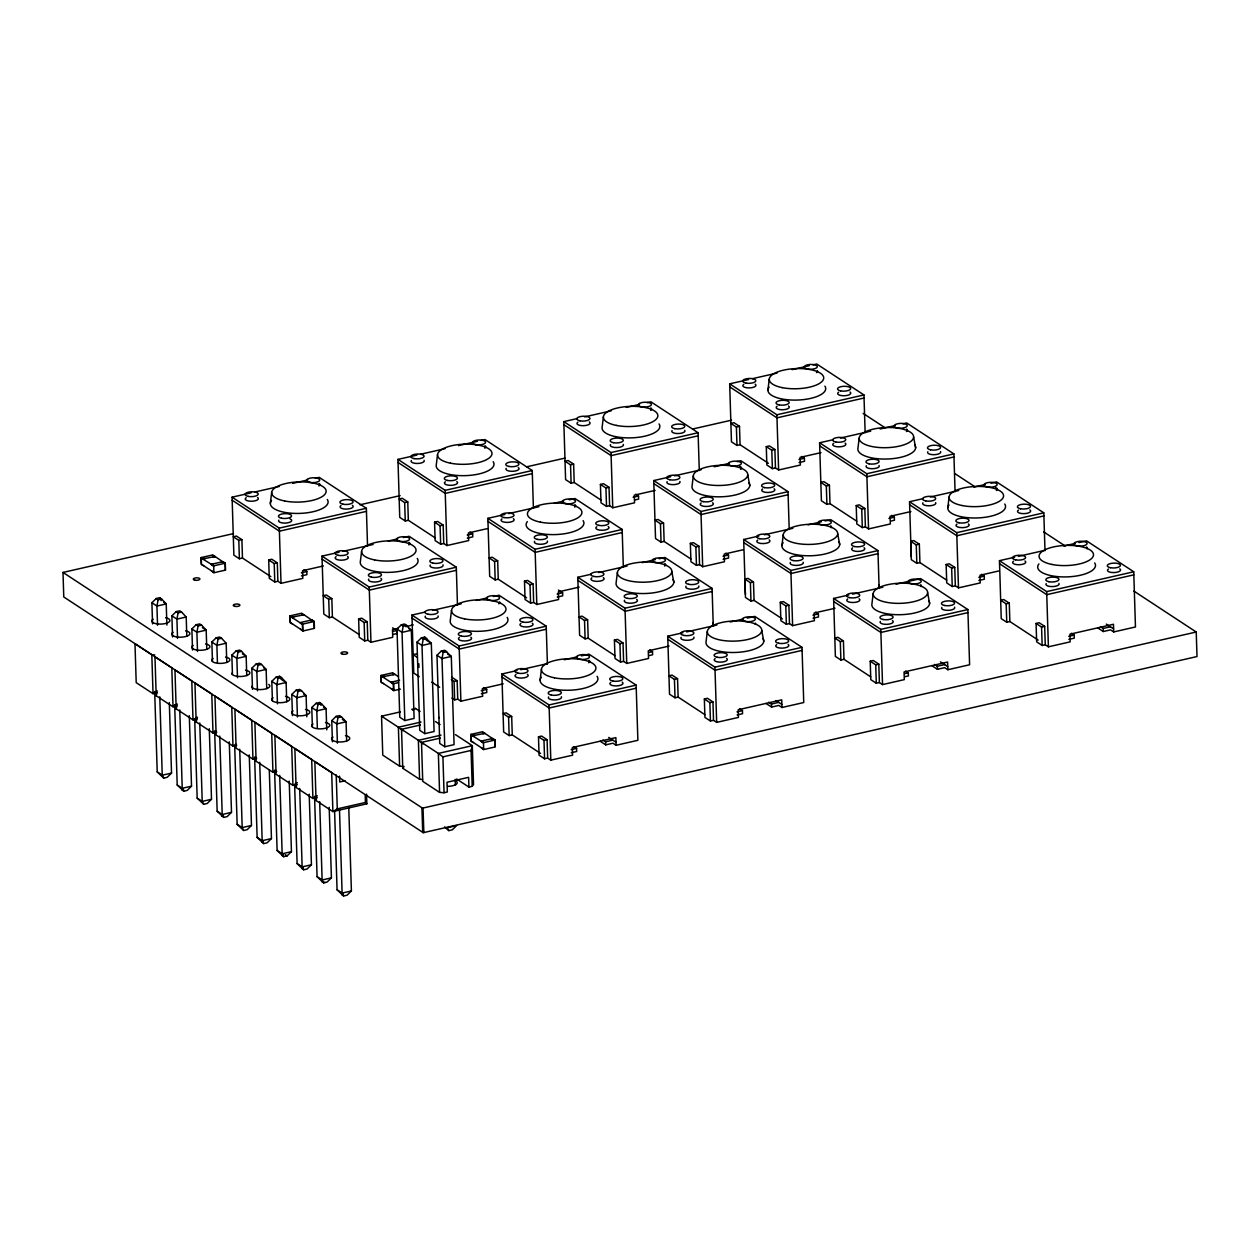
<?xml version="1.0" encoding="UTF-8"?>
<svg xmlns="http://www.w3.org/2000/svg" width="1260" height="1260" viewBox="0 0 1260 1260"><rect width="100%" height="100%" fill="white"/><g stroke="black" fill="none" stroke-linecap="round" stroke-linejoin="round"><path stroke-width="1.5" d="M270.349 503.228L271.656 492.471M361.589 551.408L360.281 562.165A28.901 10.678 -1.8 0 0 392.159 572.229A28.901 10.678 -1.8 0 0 417.249 558.416M437.519 454.687L436.212 465.444A28.901 10.678 -1.8 0 0 468.09 475.508A28.901 10.678 -1.8 0 0 493.18 461.695M451.521 610.344L450.198 621.117A28.901 10.678 -1.8 0 0 482.076 631.165A28.901 10.678 -1.8 0 0 507.166 617.369M540.13 680.053L541.438 669.28M603.383 416.902L602.075 427.675A28.901 10.678 -1.8 0 0 633.953 437.724A28.901 10.678 -1.8 0 0 659.043 423.927M617.384 572.576L616.061 583.333A28.901 10.678 -1.8 0 0 647.939 593.381A28.901 10.678 -1.8 0 0 673.029 579.584M693.315 475.855L692.008 486.612A28.901 10.678 -1.8 0 0 723.886 496.66A28.901 10.678 -1.8 0 0 748.976 482.863M707.301 631.512L705.994 642.269A28.901 10.678 -1.8 0 0 737.872 652.333A28.901 10.678 -1.8 0 0 762.962 638.521M767.938 389.891L769.246 379.134M781.924 545.548L783.247 534.791M859.178 438.07L857.871 448.828A28.901 10.678 -1.8 0 0 889.749 458.892A28.901 10.678 -1.8 0 0 914.839 445.079M873.164 593.728L871.857 604.501A28.901 10.678 -1.8 0 0 903.735 614.549A28.901 10.678 -1.8 0 0 928.825 600.752M947.788 507.78L949.111 497.007M166.887 625.086L166.226 603.934L161.595 598.957L158.114 599.744L156.933 606.044L157.531 625.275M186.811 636.269L186.196 617.022L181.582 612.061L178.101 612.848L176.92 619.133L177.518 638.379M206.798 649.357L206.183 630.126L201.569 625.149L198.088 625.952L196.906 632.236L197.505 651.483M226.768 662.461L226.17 643.214L221.555 638.253L218.075 639.04L216.877 645.341L217.429 662.65M246.755 675.549L246.157 656.318L241.542 651.341L238.045 652.144L236.864 658.429L237.478 677.675M266.742 688.653L266.143 669.422L261.513 664.445L258.032 665.233L256.851 671.533L257.45 690.763M286.729 701.757L286.13 682.51L281.5 677.549L278.019 678.337L276.838 684.637L277.436 703.867M306.779 716.767L306.101 695.615L301.486 690.637L298.006 691.441L296.825 697.725L297.423 716.971M326.75 729.871L326.088 708.703L321.473 703.741L317.993 704.529L316.811 710.829L317.347 728.138M346.673 741.053L346.075 721.807L341.46 716.83L337.979 717.633L336.782 723.917L337.397 743.164M406.712 625.275L403.231 626.062L402.05 632.362L404.822 720.547L414.099 718.436L411.327 630.252L404.822 624.047L401.341 624.834L397.01 629.055L399.782 717.239L404.822 720.547M426.699 638.379L423.218 639.166L422.021 645.466L424.793 733.635L434.086 731.524L431.314 643.34L424.809 637.135L421.328 637.922L416.997 642.159L419.769 730.343L424.793 733.635M446.686 651.467L443.189 652.27L442.008 658.555L444.78 746.739L454.072 744.628L451.3 656.444L444.796 650.239L441.315 651.026L436.984 655.263L439.756 743.447L444.78 746.739M176.794 705.931L173.029 706.797L156.193 695.756L157.012 692.591M196.78 719.035L193.016 719.885L176.179 708.86L176.998 705.679M216.767 732.123L213.003 732.989L196.166 721.948L197.395 717.192L193.016 719.885L191.788 680.935L174.951 669.895L176.179 708.86M316.685 797.611L312.921 798.478L296.084 787.437L296.903 784.271M366.55 794.099L366.849 803.833L332.892 811.582L316.055 800.541L316.89 797.359M456.64 779.011L468.94 787.075L472.201 786.334L471.067 750.44L472.311 745.684L455.474 734.643M422.572 779.515L419.596 779.278L402.759 768.238L404.082 766.553L399.609 766.174L382.772 755.134L381.544 716.184L400.412 711.884M472.201 786.334L473.524 784.634L472.311 745.684L438.354 753.417L421.517 742.376L422.73 781.342L439.567 792.367L444.055 792.745L447.316 792.005L447.016 782.255L468.626 777.341L468.94 787.075M152.554 623.905L151.893 602.737L156.224 598.516L159.705 597.712L161.595 598.957M172.541 637.009L171.88 615.841L176.211 611.604L179.692 610.817L181.582 612.061M192.528 650.097L191.866 628.945L196.198 624.708L199.678 623.92L201.569 625.149M212.452 661.279L211.853 642.033L216.184 637.812L219.665 637.009L221.555 638.253M232.439 674.368L231.84 655.137L236.171 650.9L239.652 650.113L241.542 651.341M252.488 689.393L251.811 668.225L256.142 664.004L259.639 663.201L261.513 664.445M169.312 702.544L171.533 773.089L167.202 777.31L163.721 778.113L157.216 771.892L154.681 691.551M272.412 700.56L271.798 681.329L276.129 677.092L279.61 676.305L281.5 677.549M189.299 715.633L191.52 786.177L187.189 790.414L183.708 791.201L177.203 784.996L174.668 704.655M292.446 715.585L291.784 694.433L296.116 690.197L299.596 689.409L301.486 690.637M209.286 728.737L211.507 799.281L207.175 803.502L203.695 804.305L197.174 798.1L194.717 719.712M312.37 726.768L311.771 707.522L316.102 703.301L319.583 702.497L321.473 703.741M229.273 741.825L231.493 812.369L227.162 816.606L223.681 817.394L217.161 811.188L214.641 730.847M332.419 741.778L331.758 720.625L336.089 716.389L339.57 715.601L341.46 716.83M249.259 754.929L251.464 825.473L247.133 829.71L243.652 830.497L237.148 824.292L234.691 745.904M269.293 769.986L271.451 838.577L267.12 842.798L263.639 843.601L257.135 837.38L254.614 757.039M274.586 770.144L277.121 850.484L283.626 856.69L287.107 855.902L291.438 851.665L289.217 781.121M309.204 794.225L311.425 864.769L307.093 869.006L303.613 869.794L297.108 863.588L294.635 785.201M329.191 807.314L331.411 877.873L327.08 882.094L323.599 882.882L317.079 876.677L314.559 796.336M348.736 806.699L351.398 890.962L347.067 895.198L343.57 895.986L337.066 889.781L334.609 811.393M157.421 691L153.043 693.693L136.206 682.652L134.977 643.702L151.814 654.743L154.807 654.98M177.408 704.088L173.029 706.797L171.801 667.832L154.964 656.806L156.193 695.756M215.917 731.194L213.003 732.989L211.775 694.039L194.938 682.999L196.166 721.948M235.904 744.282L232.974 746.077L216.137 735.053L214.924 696.103L231.761 707.128L232.974 746.077L236.754 745.227M255.89 757.386L252.961 759.181L236.124 748.141L234.895 709.191L251.732 720.232L252.961 759.181L256.741 758.331M275.861 770.49L272.947 772.285L256.111 761.245L254.882 722.295L271.719 733.32L272.947 772.285L276.727 771.419M412.587 710.246L415.501 708.451L420.1 711.459M297.313 782.68L292.934 785.374L276.098 774.349L274.869 735.383L291.706 746.424L292.934 785.374L296.698 784.523M317.3 795.784L312.921 798.478L311.692 759.528L294.856 748.487L296.084 787.437M366.849 803.833L365.432 802.462L337.286 808.873L332.892 811.582L331.679 772.616L314.842 761.591L316.055 800.541M270.805 576.623L242.471 558.054L239.384 558.763L233.872 555.156L232.092 497.18L251.008 492.865M254.803 491.998L279.405 486.407M292.651 483.383L307.802 479.934M315.362 478.202L319.158 477.351L366.361 508.284L367.542 546.115M435.094 537.815L408.334 520.285L405.248 520.994L399.735 517.372L397.955 459.396L416.871 455.096M420.667 454.23L445.268 448.623M458.514 445.599L477.445 441.299M481.226 440.433L485.021 439.567L532.224 470.515L533.405 508.331M600.957 500.031L574.198 482.501L571.111 483.21L565.598 479.603L563.818 421.627L577.064 418.603M584.64 416.887L611.131 410.839M626.283 407.39L639.529 404.381M647.089 402.649L650.885 401.798L698.087 432.731L699.284 470.563M768.395 463.286L740.061 444.733L736.974 445.426L731.462 441.819L729.682 383.843L748.597 379.528M752.393 378.677L776.995 373.07M792.146 369.621L809.172 365.731M812.952 364.88L816.748 364.014L863.95 394.947L865.147 432.778M1133.874 591.082L1196.228 632.016L1197 656.554L423.265 832.687L63.772 596.972L63 572.434L233.478 533.594M359.903 504.803L400.144 495.637M526.57 466.846L564.874 458.12M693.221 428.888L731.524 420.163M232.092 497.18L279.295 528.113L366.361 508.284M397.955 459.396L445.158 490.345L532.224 470.515M563.818 421.627L611.021 452.56L698.087 432.731M729.682 383.843L776.885 414.776L863.95 394.947M241.904 539.658L236.392 536.051L233.289 536.744L238.802 540.367L241.904 539.658L242.471 558.054M366.455 511.355L279.389 531.184L232.186 500.252M407.767 501.874L402.255 498.267L399.152 498.976L404.665 502.583L407.767 501.874L408.334 520.285M532.318 473.571L445.252 493.4L398.05 462.467M573.631 464.105L568.118 460.498L565.015 461.191L570.528 464.798L573.631 464.105L574.198 482.501M698.182 435.802L611.116 455.632L563.913 424.683M739.494 426.321L733.981 422.714L730.894 423.423L736.391 427.03L739.494 426.321L740.061 444.733M864.045 398.018L776.979 417.848L729.776 386.914M203.663 565.724L201.316 564.496L201.096 557.582L212.704 554.951L214.673 556.542M201.096 557.582L204.907 558.81L203.459 559.44L201.254 557.991L201.458 564.291L213.727 572.323M213.223 556.873L214.673 556.227M225.335 569.693L225.146 563.393L215.066 556.495L203.065 558.873M215.066 556.495L213.223 556.558M203.459 559.44L211.318 564.291L222.925 561.645M211.318 564.291C215.696 564.527 209.018 564.26 213.68 565.834L225.288 563.188L225.508 570.103L213.901 572.733L211.523 570.89M221.492 562.291L223.319 561.913L225.288 563.188M277.877 581.269L274.79 581.962L269.278 578.356L268.695 559.96L271.798 559.251L277.31 562.858L277.877 581.269L281.027 583.333L302.794 578.372L302.558 570.701L323.379 565.96M443.74 543.485L440.653 544.194L435.141 540.587L434.558 522.176L437.661 521.467L443.173 525.089L443.74 543.485L446.89 545.548L468.657 540.587L468.421 532.917L487.352 528.617M609.604 505.701L606.517 506.41L601.004 502.803L600.422 484.407L603.524 483.698L609.037 487.305L609.604 505.701L612.754 507.764L634.52 502.819L634.284 495.148L655.106 490.408M775.467 467.933L772.38 468.641L766.867 465.019L766.285 446.623L769.387 445.914L774.9 449.521L775.467 467.933L778.617 469.996L800.384 465.034L800.147 457.364L820.969 452.623M268.695 559.96L274.207 563.567L277.31 562.858M434.558 522.176L440.071 525.782L443.173 525.089M600.422 484.407L605.934 488.014L609.037 487.305M766.285 446.623L771.797 450.23L774.9 449.521M359.147 634.536L332.404 617.006L329.317 617.699L323.804 614.092L322.009 556.117L339.05 552.242M342.83 551.376L373.118 544.477M388.269 541.028L397.719 538.87M403.405 537.579L409.091 536.288L456.293 567.221L457.474 605.052M526.585 597.791L498.267 579.222L495.18 579.931L489.667 576.324L487.872 518.332L504.913 514.458M508.694 513.592L538.981 506.693M554.132 503.244L563.582 501.102M569.268 499.795L574.954 498.503L622.156 529.452L623.338 567.284M690.889 558.983L664.13 541.438L661.043 542.147L655.531 538.54L653.735 480.564L670.777 476.69M674.557 475.823L701.064 469.791M714.31 466.767L729.445 463.318M737.021 461.585L740.817 460.735L788.02 491.668L789.201 529.499M856.753 521.199L829.994 503.669L826.906 504.378L821.394 500.755L819.598 442.78L832.86 439.772M840.42 438.039L870.707 431.14M880.173 428.983L895.309 425.534M902.885 423.817L906.68 422.951L953.883 453.899L955.064 491.715M301.361 572.827L306.81 571.583L306.904 574.654L301.455 575.899M467.224 535.043L472.673 533.815L472.768 536.87L467.318 538.115M633.087 497.275L638.537 496.03L638.631 499.102L635.009 499.921M798.95 459.49L804.4 458.246L804.494 461.317L799.045 462.562M186.196 617.022L176.92 619.133L171.88 615.841M322.009 556.117L369.227 587.066L456.293 567.221M487.872 518.332L535.091 549.281L622.156 529.452M653.735 480.564L700.954 511.497L788.02 491.668M819.598 442.78L866.817 473.728L953.883 453.899M331.821 598.595L326.324 594.988L323.221 595.697L328.734 599.303L331.821 598.595L332.404 617.006M456.388 570.292L369.322 590.121L322.119 559.188M497.684 560.826L492.188 557.203L489.085 557.912L494.597 561.519L497.684 560.826L498.267 579.222M622.251 532.523L535.185 552.352L487.982 521.404M663.548 523.042L658.051 519.435L654.948 520.128L660.46 523.75L663.548 523.042L664.13 541.438M788.114 494.739L701.048 514.568L653.846 483.635M829.411 485.258L823.914 481.651L820.811 482.359L826.324 485.966L829.411 485.258L829.994 503.669M953.978 456.955L866.911 476.784L819.709 445.851M292.588 624.015L290.241 622.771L290.02 615.872L301.628 613.226L303.613 614.833M290.02 615.872L293.832 617.085L292.399 617.731L290.194 616.282L290.383 622.566L302.668 630.614L302.463 624.33L292.399 617.731M302.164 615.163L303.597 614.518M314.275 627.968L314.071 621.684L303.991 614.77L291.989 617.164M303.991 614.77L302.148 614.848M300.242 622.582L311.866 619.936M300.258 622.881C304.889 622.377 297.612 622.881 302.605 624.125L314.212 621.479L314.433 628.378L302.825 631.024L300.463 629.165M314.212 621.479L312.26 620.188L310.81 620.833M226.17 643.214L216.877 645.341L211.853 642.033M367.81 640.206L364.723 640.915L359.21 637.308L358.627 618.896L361.73 618.188L367.227 621.794L367.81 640.206L370.96 642.269L392.726 637.308L392.49 629.638L398.16 628.346M533.673 602.422L530.586 603.13L525.073 599.524L524.491 581.112L527.594 580.419L533.09 584.026L533.673 602.422L536.823 604.485L558.59 599.539L558.353 591.869L579.159 587.128M699.536 564.653L696.449 565.346L690.937 561.74L690.354 543.344L693.457 542.635L698.953 546.241L699.536 564.653L702.686 566.716L724.453 561.755L724.216 554.085L743.132 549.769M865.399 526.869L862.312 527.578L856.8 523.971L856.217 505.559L859.32 504.851L864.817 508.473L865.399 526.869L868.55 528.932L890.316 523.971L890.08 516.301L910.885 511.56M358.627 618.896L364.14 622.503L367.227 621.794M524.491 581.112L530.003 584.735L533.09 584.026M690.354 543.344L695.866 546.95L698.953 546.241M856.217 505.559L861.73 509.166L864.817 508.473M419.233 676.651L413.737 673.029L411.941 615.053L425.187 612.045M432.763 610.312L461.16 603.855M476.296 600.406L487.651 597.807M493.337 596.515L499.007 595.224L546.21 626.173L547.407 663.988M614.943 655.688L588.199 638.159L585.097 638.867L579.6 635.26L577.804 577.285L591.05 574.261M598.626 572.544L627.023 566.071M642.159 562.622L655.405 559.597M659.201 558.747L664.87 557.456L712.073 588.388L713.27 626.22M745.4 594.405L743.668 539.5L758.819 536.051M764.489 534.76L792.886 528.287M808.022 524.837L821.268 521.829M825.064 520.963L830.734 519.671L877.936 550.604L879.133 588.436M911.264 556.621L909.531 501.716L922.777 498.708M930.353 496.976L958.75 490.518M973.885 487.069L985.241 484.486M990.927 483.178L996.597 481.887L1043.8 512.836L1044.997 550.667M405.736 626.63L413.296 624.897M393.104 631.355L396.743 630.52L396.837 633.591L393.199 634.426M557.156 593.995L562.606 592.751L562.7 595.822L557.251 597.051M723.019 556.211L728.469 554.967L728.563 558.038L723.114 559.283M888.883 518.427L894.332 517.198L894.427 520.254L890.788 521.089M156.823 692.827L153.043 693.693L151.814 654.743M416.241 653.924L413.154 654.633L417.28 657.342M754.063 600.39L750.96 601.083L745.463 597.476L744.88 579.08L747.967 578.372L753.48 581.978L754.063 600.39L782.381 618.943M919.926 562.606L916.823 563.315L911.327 559.708L910.744 541.296L913.831 540.587L919.343 544.21L919.926 562.606L946.669 580.135M411.941 615.053L459.144 646.002L546.21 626.173M577.804 577.285L625.007 608.218L712.073 588.388M743.668 539.5L790.87 570.449L877.936 550.604M909.531 501.716L956.734 532.665L1043.8 512.836M546.32 629.228L459.238 649.073L412.036 618.124M587.617 619.762L582.104 616.156L579.017 616.849L584.53 620.471L587.617 619.762L588.199 638.159M712.183 591.46L625.102 611.289L577.899 580.34M744.88 579.08L750.393 582.687L753.48 581.978M878.047 553.676L790.965 573.505L743.762 542.572M910.744 541.296L916.256 544.903L919.343 544.21M1043.91 515.907L956.828 535.736L909.625 504.787M383.512 683.613L381.166 682.369L380.945 675.47L392.553 672.824L394.537 674.415M380.945 675.47L384.757 676.683L383.323 677.329L381.118 675.88L381.308 682.164L393.592 690.212L393.388 683.928L383.323 677.329M393.089 674.746L394.522 674.116M398.065 676.431L394.916 674.368L382.914 676.762M391.183 682.18L399.593 680.258M391.183 682.479C395.813 681.959 388.537 682.479 393.545 683.723L398.507 682.589M623.606 661.374L620.503 662.067L615.006 658.46L614.423 640.064L617.51 639.356L623.023 642.962L623.606 661.374L626.755 663.437L648.522 658.476L648.27 650.806L669.091 646.065M789.469 623.59L786.366 624.298L780.869 620.692L780.287 602.28L783.373 601.571L788.886 605.178L789.469 623.59L792.619 625.653L814.385 620.692L814.133 613.022L834.955 608.281M955.332 585.805L952.229 586.514L946.732 582.908L946.15 564.496L949.237 563.803L954.749 567.409L955.332 585.805L958.482 587.869L980.248 582.923L979.996 575.253L998.928 570.938M391.387 688.763L393.75 690.622L400.381 689.11M451.316 679.644L454.072 681.44L457.159 680.746L457.742 699.142L460.892 701.206L482.659 696.245L482.407 688.59L503.228 683.833M614.423 640.064L619.936 643.671L623.023 642.962M780.287 602.28L785.799 605.887L788.886 605.178M946.15 564.496L951.662 568.118L954.749 567.409M540.587 753.448L512.253 734.879L509.166 735.588L503.653 731.981L501.874 674.005L517.01 670.556M520.805 669.69L547.297 663.658M564.338 659.767L577.584 656.759M581.364 655.893L588.94 654.16L636.142 685.109L637.875 740.313L616.109 745.274L612.958 743.211L605.713 744.865L600.201 741.258M704.875 714.64L678.132 697.095L675.029 697.804L669.517 694.197L667.737 636.221L682.873 632.772M686.668 631.906L716.94 625.007M730.202 621.999L743.447 618.975M747.227 618.109L754.803 616.392L802.006 647.325L803.738 702.544L781.972 707.49L778.822 705.427L771.577 707.081L766.064 703.474M870.739 676.856L843.995 659.327L840.892 660.035L835.38 656.413L833.6 598.437L848.736 594.988M852.532 594.137L882.803 587.239M896.065 584.215L920.666 578.608L967.869 609.556L969.601 664.76L947.835 669.721L944.685 667.658L937.44 669.312L931.928 665.705M1038.177 640.111L1009.858 621.542L1006.756 622.251L1001.243 618.644L999.464 560.668L1014.599 557.219M1018.395 556.353L1044.886 550.321M1063.818 546.005L1075.174 543.422M1078.954 542.556L1086.53 540.839L1133.732 571.772L1135.465 626.976L1113.698 631.937L1110.548 629.874L1103.303 631.528L1097.791 627.921M481.226 690.701L486.659 689.472L486.754 692.527L481.32 693.772M648.9 652.523L652.523 651.688L652.617 654.759L648.995 655.578M812.952 615.148L818.386 613.919L818.48 616.975L813.047 618.219M978.815 577.379L984.249 576.135L984.343 579.206L978.91 580.435M411.721 709.317L415.501 708.451M451.883 698.04L454.639 699.851L457.742 699.142M171.533 773.089L162.241 775.199L157.216 771.892M421.013 722.059L398.38 727.225L381.544 716.184M402.759 768.238L401.53 729.288L420.399 724.988M191.52 786.177L182.227 788.303L177.203 784.996M501.874 674.005L549.077 704.938L636.142 685.109M667.737 636.221L714.94 667.154L802.006 647.325M833.6 598.437L880.803 629.386L967.869 609.556M999.464 560.668L1046.666 591.601L1133.732 571.772M181.818 789.973L183.566 789.563M511.686 716.483L506.173 712.861L503.087 713.569L508.583 717.176L511.686 716.483L512.253 734.879M677.549 678.699L672.037 675.092L668.95 675.801L674.447 679.408L677.549 678.699L678.132 697.095M843.413 640.915L837.9 637.308L834.813 638.017L840.31 641.623L843.413 640.915L843.995 659.327M1009.276 603.146L1003.763 599.539L1000.676 600.233L1006.173 603.855L1009.276 603.146L1009.858 621.542M636.237 688.18L549.171 708.01L501.968 677.061M802.1 650.396L715.034 670.226L667.832 639.292M967.964 612.612L880.897 632.457L833.695 601.508M1133.827 574.844L1046.761 594.673L999.558 563.724M441 735.163L418.367 740.313L401.53 729.288M440.37 738.092L421.517 742.376L422.935 743.762L418.367 740.313L419.596 779.278M473.445 742.549L471.098 741.305L470.878 734.407L482.485 731.761L484.47 733.367M470.878 734.407L474.689 735.62L473.24 736.265L471.051 734.816L471.24 741.101L483.509 749.149M483.005 733.698L484.454 733.052M495.117 746.503L494.928 740.219L484.848 733.32L472.847 735.698M484.848 733.32L483.005 733.383M211.507 799.281L202.214 801.391L197.174 798.1M473.24 736.265L481.099 741.116L492.707 738.47M481.099 741.116L482.942 741.038M481.32 747.716L483.683 749.558L495.29 746.912L495.07 740.014L493.101 738.722L491.668 739.368M481.509 741.683L483.462 742.66L495.07 740.014M439.567 792.367L438.354 753.417L442.922 756.851L471.067 750.44M345.13 780.759L339.727 781.987L339.538 776.144M547.659 758.079L544.572 758.788L539.059 755.181L538.492 736.785L541.58 736.076L547.092 739.683L547.659 758.079L550.809 760.142L572.576 755.197L572.339 747.526L615.872 737.604L616.109 745.274M713.522 720.31L710.435 721.019L704.923 717.397L704.356 699.001L707.443 698.292L712.955 701.899L713.522 720.31L716.672 722.374L738.439 717.413L738.202 709.742L781.735 699.835L781.972 707.49M879.385 682.526L876.298 683.235L870.786 679.628L870.219 661.216L873.306 660.524L878.818 664.13L879.385 682.526L882.536 684.59L904.302 679.628L904.066 671.974L947.599 662.051L947.835 669.721M1045.249 644.758L1042.162 645.451L1036.649 641.844L1036.082 623.448L1039.169 622.739L1044.682 626.346L1045.249 644.758L1048.399 646.821L1070.165 641.86L1069.929 634.19L1113.462 624.267L1113.698 631.937M538.492 736.785L543.989 740.392L547.092 739.683M704.356 699.001L709.852 702.608L712.955 701.899M870.219 661.216L875.716 664.823L878.818 664.13M1036.082 623.448L1041.579 627.055L1044.682 626.346M231.493 812.369L222.201 814.495L217.161 811.188M221.791 816.165L223.524 815.771M571.142 749.653L576.592 748.409L576.686 751.48L571.252 752.708M602.863 739.998L605.619 741.793L612.864 740.14M737.005 711.869L742.455 710.624L742.549 713.695L737.116 714.94M768.726 702.214L771.482 704.025L778.727 702.371M904.696 673.675L908.318 672.856L908.413 675.911L904.79 676.746M934.589 664.429L937.345 666.241L944.591 664.587M1068.748 636.316L1074.181 635.072L1074.276 638.143L1068.842 639.387M1100.453 626.661L1103.209 628.457L1110.454 626.803M251.464 825.473L242.188 827.584L237.148 824.292M271.451 838.577L262.175 840.688L257.135 837.38M261.749 842.357L263.498 841.964M63 572.434L422.494 808.148L1196.228 632.016M291.438 851.665L282.145 853.792L277.121 850.484M281.736 855.461L283.484 855.067M448.796 830.623L452.277 829.836L456.608 825.599L447.331 827.71L448.796 830.623L444.607 826.906M311.425 864.769L302.132 866.88L297.108 863.588M301.723 868.55L303.455 868.156M331.411 877.873L322.119 879.984L317.079 876.677M321.709 881.653L325.332 882.488M351.398 890.962L342.106 893.072L337.066 889.781M341.696 894.758L343.429 894.348M423.029 808.117L423.848 832.639M421.942 808.006L422.714 832.545M1106.327 624.109L1113.604 628.866M801.644 456.451L804.4 458.246M891.576 515.387L894.332 517.198M981.493 574.324L984.249 576.135M1071.425 633.276L1074.181 635.072M940.464 661.878L947.74 666.65M635.78 494.219L638.537 496.03M725.713 553.172L728.469 554.967M815.63 612.108L818.386 613.919M905.562 671.044L908.318 672.856M775.987 700.56L781.877 704.434M469.917 532.003L472.673 533.815M558.463 590.042L562.606 592.751M649.766 649.892L652.523 651.688M739.699 708.829L742.455 710.624M608.737 737.431L616.014 742.203M403.074 624.44L404.964 625.669M423.061 637.528L424.951 638.773M443.048 650.633L444.938 651.861M408.807 628.598L411.327 630.252L402.05 632.362L397.01 629.055M447.52 653.971L451.3 656.444L442.008 658.555L436.984 655.263M401.341 624.834L403.231 626.062M421.328 637.922L423.218 639.166M441.315 651.026L443.189 652.27M416.997 642.159L422.021 645.466L431.314 643.34L426.274 640.048L424.809 637.135M304.054 569.788L306.81 571.583M392.6 627.827L396.743 630.52M483.903 687.661L486.659 689.472M573.835 746.597L576.592 748.409M451.647 677.14L457.159 680.746M431.77 682.133L439.645 687.283M212.877 555.361L215.066 556.794M301.801 613.636L304.007 615.085M392.726 673.234L394.916 674.368M482.659 732.17L484.864 733.619M211.334 564.606L213.539 566.039M481.115 741.415L483.32 742.865M435.488 721.555L440.071 724.563M163.706 602.28L166.226 603.934L156.933 606.044L151.893 602.737M202.419 627.653L206.183 630.126L196.906 632.236L191.866 628.945M242.377 653.846L246.157 656.318L236.864 658.429L231.84 655.137M263.623 667.769L266.143 669.422L256.851 671.533L251.811 668.225M303.597 693.961L306.101 695.615L296.825 697.725L291.784 694.433M323.568 707.065L326.088 708.703L316.811 710.829L311.771 707.522M342.295 719.334L346.075 721.807L336.782 723.917L331.758 720.625M156.224 598.516L158.114 599.744M176.211 611.604L178.101 612.848M196.198 624.708L198.088 625.952M216.184 637.812L218.075 639.04M236.171 650.9L238.045 652.144M256.142 664.004L258.032 665.233M276.129 677.092L278.019 678.337M296.116 690.197L298.006 691.441M316.102 703.301L317.993 704.529M336.089 716.389L337.979 717.633M271.798 681.329L276.838 684.637L286.13 682.51L281.09 679.219L279.61 676.305M285.217 854.658L287.107 855.902M863.131 413.39L884.473 427.392M955.017 473.697L974.72 486.628M1043.627 531.862L1064.968 545.848M402.948 730.658L398.38 727.225L399.609 766.174M319.583 702.497L321.064 705.411M343.57 895.986L342.106 893.072L339.46 808.81M323.599 882.882L322.119 879.984L319.662 801.596M303.613 869.794L302.132 866.88L299.675 788.492M159.705 597.712L161.185 600.626M283.626 856.69L282.145 853.792L279.689 775.404M263.639 843.601L262.175 840.688L259.702 762.3M243.652 830.497L242.188 827.584L239.715 749.212M223.681 817.394L222.201 814.495L219.744 736.108M203.695 804.305L202.214 801.391L199.757 723.004M183.708 791.201L182.227 788.303L179.77 709.915M163.721 778.113L162.241 775.199L159.784 696.812M913.626 437.141A27.247 10.08 -1.8 0 1 872.156 446.576A27.247 10.08 -1.8 0 1 873.416 429.093A27.247 10.08 -1.8 0 1 913.626 437.141L915.626 447.835M927.628 592.798A27.247 10.08 -1.8 0 1 886.158 602.233A27.247 10.08 -1.8 0 1 887.418 584.75A27.247 10.08 -1.8 0 1 927.628 592.798L929.612 603.493M837.695 533.846A27.247 10.08 -1.8 0 1 796.226 543.296A27.247 10.08 -1.8 0 1 797.485 525.814A27.247 10.08 -1.8 0 1 837.695 533.846L839.68 544.556M747.763 474.91A27.247 10.08 -1.8 0 1 706.293 484.36A27.247 10.08 -1.8 0 1 707.553 466.877A27.247 10.08 -1.8 0 1 747.763 474.91L749.763 485.62M761.764 630.567A27.247 10.08 -1.8 0 1 720.295 640.017A27.247 10.08 -1.8 0 1 721.555 622.534A27.247 10.08 -1.8 0 1 761.764 630.567L763.749 641.277M671.832 571.63A27.247 10.08 -1.8 0 1 630.362 581.081A27.247 10.08 -1.8 0 1 631.622 563.598A27.247 10.08 -1.8 0 1 671.832 571.63L673.817 582.341M1103.209 628.457L1103.303 631.528M1046.666 591.601L1048.399 646.821M1041.579 627.055L1042.162 645.451M1006.173 603.855L1006.756 622.251M956.734 532.665L958.482 587.869M951.662 568.118L952.229 586.514M937.345 666.241L937.44 669.312M916.256 544.903L916.823 563.315M880.803 629.386L882.536 684.59M879.055 584.656L879.165 588.326M875.716 664.823L876.298 683.235M866.817 473.728L868.55 528.932M861.73 509.166L862.312 527.578M840.31 641.623L840.892 660.035M826.324 485.966L826.906 504.378M790.87 570.449L792.619 625.653M785.799 605.887L786.366 624.298M776.885 414.776L778.617 469.996M771.797 450.23L772.38 468.641M771.482 704.025L771.577 707.081M750.393 582.687L750.96 601.083M736.391 427.03L736.974 445.426M714.94 667.154L716.672 722.374M713.192 622.424L713.302 626.11M709.852 702.608L710.435 721.019M700.954 511.497L702.686 566.716M695.866 546.95L696.449 565.346M674.447 679.408L675.029 697.804M660.46 523.75L661.043 542.147M625.007 608.218L626.755 663.437M619.936 643.671L620.503 662.067M611.021 452.56L612.754 507.764M605.934 488.014L606.517 506.41M605.619 741.793L605.713 744.865M584.53 620.471L585.097 638.867M570.528 464.798L571.111 483.21M549.077 704.938L550.809 760.142M543.989 740.392L544.572 758.788M535.091 549.281L536.823 604.485M530.003 584.735L530.586 603.13M508.583 717.176L509.166 735.588M494.597 561.519L495.18 579.931M483.462 742.66L483.683 749.558M459.144 646.002L460.892 701.206M454.072 681.44L454.639 699.851M455.159 779.42L455.348 785.201M445.158 490.345L446.89 545.548M440.071 525.782L440.653 544.194M442.922 756.851L444.055 792.745M418.84 663.768L418.95 667.438M404.665 502.583L405.248 520.994M393.545 683.723L393.75 690.622M369.227 587.066L370.96 642.269M364.14 622.503L364.723 640.915M365.195 794.902L365.432 802.462M336.215 774.884L337.286 808.873M328.734 599.303L329.317 617.699M302.605 624.125L302.825 631.024M279.295 528.113L281.027 583.333M274.207 563.567L274.79 581.962M238.802 540.367L239.384 558.763M223.319 561.913L221.87 562.244M213.68 565.834L213.901 572.733M439.283 717.932A3.355 1.244 -1.8 0 1 438.874 717.318M345.46 735.635A9.088 3.355 -1.8 0 1 348.453 740.171A9.088 3.355 -1.8 0 1 335.963 741.62A9.088 3.355 -1.8 0 1 332.971 737.068M325.474 722.531A9.088 3.355 -1.8 0 1 328.466 727.067A9.088 3.355 -1.8 0 1 315.976 728.516A9.088 3.355 -1.8 0 1 312.984 723.98M305.487 709.427A9.088 3.355 -1.8 0 1 308.48 713.979A9.088 3.355 -1.8 0 1 295.99 715.412A9.088 3.355 -1.8 0 1 292.997 710.876M285.5 696.339A9.088 3.355 -1.8 0 1 288.493 700.875A9.088 3.355 -1.8 0 1 276.003 702.324A9.088 3.355 -1.8 0 1 273.026 697.772M268.758 684.416A9.088 3.355 -1.8 0 1 262.883 689.441A9.088 3.355 -1.8 0 1 251.701 686.385M245.542 670.147A9.088 3.355 -1.8 0 1 245.117 675.974A9.088 3.355 -1.8 0 1 231.714 673.281M225.556 657.043A9.088 3.355 -1.8 0 1 228.548 661.579A9.088 3.355 -1.8 0 1 216.059 663.028A9.088 3.355 -1.8 0 1 213.066 658.492M205.569 643.939A9.088 3.355 -1.8 0 1 208.561 648.49A9.088 3.355 -1.8 0 1 196.072 649.924A9.088 3.355 -1.8 0 1 193.079 645.388M185.582 630.851A9.088 3.355 -1.8 0 1 188.575 635.386A9.088 3.355 -1.8 0 1 176.085 636.835A9.088 3.355 -1.8 0 1 173.093 632.284M165.595 617.746A9.088 3.355 -1.8 0 1 168.588 622.283A9.088 3.355 -1.8 0 1 156.098 623.731A9.088 3.355 -1.8 0 1 153.121 619.195M456.12 781.168A9.088 3.355 -1.8 0 1 447.883 786.35M824.906 386.143A28.901 10.678 -1.8 0 1 796.037 400.097A28.901 10.678 -1.8 0 1 769.12 387.103M850.028 392.002A6.599 2.441 -1.8 0 1 844.058 395.766A6.599 2.441 -1.8 0 1 838.609 392.191M817.315 370.724A6.599 2.441 -1.8 0 1 816.511 372.598M755.197 384.158A6.599 2.441 -1.8 0 1 749.227 387.923A6.599 2.441 -1.8 0 1 743.778 384.347M788.539 406.003A6.599 2.441 -1.8 0 1 782.554 409.768A6.599 2.441 -1.8 0 1 777.105 406.208M940.574 451.521A6.599 2.441 -1.8 0 1 933.975 454.702A6.599 2.441 -1.8 0 1 927.832 451.741M906.617 429.093A6.599 2.441 -1.8 0 1 906.444 431.534M845.129 443.095A6.599 2.441 -1.8 0 1 839.144 446.859A6.599 2.441 -1.8 0 1 833.695 443.284M879.086 465.523A6.599 2.441 -1.8 0 1 872.487 468.72A6.599 2.441 -1.8 0 1 866.344 465.743M1004.756 504.031A28.901 10.678 -1.8 0 1 975.901 517.986A28.901 10.678 -1.8 0 1 948.985 504.992M1029.892 509.875A6.599 2.441 -1.8 0 1 1023.908 513.655A6.599 2.441 -1.8 0 1 1018.458 510.079M995.542 487.541A6.599 2.441 -1.8 0 1 996.376 490.471M935.676 502.614A6.599 2.441 -1.8 0 1 929.077 505.795A6.599 2.441 -1.8 0 1 922.918 502.834M968.404 523.892A6.599 2.441 -1.8 0 1 962.419 527.656A6.599 2.441 -1.8 0 1 956.97 524.081M1094.688 562.968A28.901 10.678 -1.8 0 1 1065.818 576.923A28.901 10.678 -1.8 0 1 1038.901 563.929M1119.825 568.827A6.599 2.441 -1.8 0 1 1113.84 572.591A6.599 2.441 -1.8 0 1 1108.39 569.016M1086.482 546.966A6.599 2.441 -1.8 0 1 1087.002 548.809M1024.994 560.968A6.599 2.441 -1.8 0 1 1019.009 564.748A6.599 2.441 -1.8 0 1 1013.56 561.173M1058.951 583.412A6.599 2.441 -1.8 0 1 1052.352 586.593A6.599 2.441 -1.8 0 1 1046.194 583.616M684.794 430.353A6.599 2.441 -1.8 0 1 678.195 433.55A6.599 2.441 -1.8 0 1 672.037 430.573M650.837 407.925A6.599 2.441 -1.8 0 1 650.648 410.366M589.333 421.927A6.599 2.441 -1.8 0 1 583.364 425.707A6.599 2.441 -1.8 0 1 577.915 422.131M623.29 444.355A6.599 2.441 -1.8 0 1 616.691 447.552A6.599 2.441 -1.8 0 1 610.549 444.575M774.097 488.723A6.599 2.441 -1.8 0 1 768.112 492.487A6.599 2.441 -1.8 0 1 762.662 488.911M741.368 467.444A6.599 2.441 -1.8 0 1 740.581 469.319M739.746 466.373A6.599 2.441 -1.8 0 1 740.754 466.862M679.88 481.446A6.599 2.441 -1.8 0 1 673.281 484.643A6.599 2.441 -1.8 0 1 667.138 481.666M712.609 502.724A6.599 2.441 -1.8 0 1 706.624 506.488A6.599 2.441 -1.8 0 1 701.174 502.913M838.892 541.8A28.901 10.678 -1.8 0 1 810.038 555.77A28.901 10.678 -1.8 0 1 783.121 542.761M864.029 547.659A6.599 2.441 -1.8 0 1 858.044 551.423A6.599 2.441 -1.8 0 1 852.595 547.848M830.686 525.814A6.599 2.441 -1.8 0 1 831.206 527.656M769.198 539.816A6.599 2.441 -1.8 0 1 763.213 543.58A6.599 2.441 -1.8 0 1 757.764 540.005M803.155 562.244A6.599 2.441 -1.8 0 1 796.556 565.425A6.599 2.441 -1.8 0 1 790.398 562.464M954.576 607.178A6.599 2.441 -1.8 0 1 947.977 610.36A6.599 2.441 -1.8 0 1 941.818 607.399M920.619 584.75A6.599 2.441 -1.8 0 1 921.139 586.593M859.131 598.752A6.599 2.441 -1.8 0 1 853.146 602.516A6.599 2.441 -1.8 0 1 847.697 598.941M892.458 620.597A6.599 2.441 -1.8 0 1 887.339 624.33A6.599 2.441 -1.8 0 1 880.331 621.4M518.301 467.555A6.599 2.441 -1.8 0 1 513.182 471.287A6.599 2.441 -1.8 0 1 506.173 468.358M484.974 445.709A6.599 2.441 -1.8 0 1 484.785 448.151M424.1 460.294A6.599 2.441 -1.8 0 1 417.501 463.475A6.599 2.441 -1.8 0 1 411.343 460.514M456.813 481.556A6.599 2.441 -1.8 0 1 450.828 485.336A6.599 2.441 -1.8 0 1 445.378 481.761M583.112 520.648A28.901 10.678 -1.8 0 1 554.242 534.602A28.901 10.678 -1.8 0 1 527.326 521.609M608.234 526.491A6.599 2.441 -1.8 0 1 602.248 530.271A6.599 2.441 -1.8 0 1 596.799 526.696M574.891 504.646A6.599 2.441 -1.8 0 1 574.717 507.087M513.403 518.648A6.599 2.441 -1.8 0 1 507.418 522.412A6.599 2.441 -1.8 0 1 501.968 518.852M547.36 541.076A6.599 2.441 -1.8 0 1 540.76 544.273A6.599 2.441 -1.8 0 1 534.602 541.296M698.78 586.01A6.599 2.441 -1.8 0 1 692.181 589.207A6.599 2.441 -1.8 0 1 686.023 586.231M664.823 563.582A6.599 2.441 -1.8 0 1 664.65 566.039M603.335 577.584A6.599 2.441 -1.8 0 1 597.35 581.364A6.599 2.441 -1.8 0 1 591.901 577.789M636.678 599.445A6.599 2.441 -1.8 0 1 631.559 603.178A6.599 2.441 -1.8 0 1 624.535 600.233M788.098 644.38A6.599 2.441 -1.8 0 1 782.113 648.144A6.599 2.441 -1.8 0 1 776.664 644.569M755.37 623.101A6.599 2.441 -1.8 0 1 755.275 624.377M693.882 637.103A6.599 2.441 -1.8 0 1 687.283 640.301A6.599 2.441 -1.8 0 1 681.124 637.324M726.595 658.381A6.599 2.441 -1.8 0 1 720.625 662.146A6.599 2.441 -1.8 0 1 715.16 658.57M327.316 499.48A28.901 10.678 -1.8 0 1 298.447 513.434A28.901 10.678 -1.8 0 1 271.53 500.44M352.438 505.339A6.599 2.441 -1.8 0 1 346.468 509.103A6.599 2.441 -1.8 0 1 341.003 505.528M319.111 483.478A6.599 2.441 -1.8 0 1 318.922 485.935M257.607 497.495A6.599 2.441 -1.8 0 1 251.638 501.259A6.599 2.441 -1.8 0 1 246.188 497.684M289.942 518.852A6.599 2.441 -1.8 0 1 286.682 522.995A6.599 2.441 -1.8 0 1 278.822 520.144M442.984 564.858A6.599 2.441 -1.8 0 1 436.385 568.039A6.599 2.441 -1.8 0 1 430.243 565.078M409.027 542.43A6.599 2.441 -1.8 0 1 408.854 544.871M347.539 556.432A6.599 2.441 -1.8 0 1 341.555 560.196A6.599 2.441 -1.8 0 1 336.105 556.621M380.882 578.277A6.599 2.441 -1.8 0 1 375.764 582.01A6.599 2.441 -1.8 0 1 368.739 579.08M532.303 623.212A6.599 2.441 -1.8 0 1 526.318 626.976A6.599 2.441 -1.8 0 1 520.868 623.416M499.574 601.949A6.599 2.441 -1.8 0 1 498.787 603.808M438.086 615.951A6.599 2.441 -1.8 0 1 431.487 619.133A6.599 2.441 -1.8 0 1 425.329 616.172M470.815 637.213A6.599 2.441 -1.8 0 1 464.83 640.994A6.599 2.441 -1.8 0 1 459.38 637.418M597.098 676.305A28.901 10.678 -1.8 0 1 568.228 690.26A28.901 10.678 -1.8 0 1 541.312 677.266M622.22 682.148A6.599 2.441 -1.8 0 1 616.25 685.928A6.599 2.441 -1.8 0 1 610.801 682.353M588.892 660.303A6.599 2.441 -1.8 0 1 588.719 662.744M527.404 674.305A6.599 2.441 -1.8 0 1 521.419 678.085A6.599 2.441 -1.8 0 1 515.97 674.51M561.361 696.733A6.599 2.441 -1.8 0 1 554.762 699.93A6.599 2.441 -1.8 0 1 548.604 696.953M342.547 654.192A3.355 1.244 -1.8 0 0 347.65 653.026A3.355 1.244 -1.8 0 0 342.704 652.034A3.355 1.244 -1.8 0 0 342.547 654.192M194.843 580.167A3.355 1.244 -1.8 0 0 199.946 579.001A3.355 1.244 -1.8 0 0 195.001 578.025A3.355 1.244 -1.8 0 0 194.843 580.167M234.817 606.359A3.355 1.244 -1.8 0 0 239.92 605.209A3.355 1.244 -1.8 0 0 234.974 604.217A3.355 1.244 -1.8 0 0 234.817 606.359M840.625 390.899A6.599 2.441 -1.8 0 0 850.689 388.6A6.599 2.441 -1.8 0 0 840.94 386.662A6.599 2.441 -1.8 0 0 840.625 390.899M807.298 369.038A6.599 2.441 -1.8 0 0 817.346 366.755A6.599 2.441 -1.8 0 0 807.597 364.801A6.599 2.441 -1.8 0 0 807.298 369.038M745.794 383.056A6.599 2.441 -1.8 0 0 755.858 380.756A6.599 2.441 -1.8 0 0 746.109 378.819A6.599 2.441 -1.8 0 0 745.794 383.056M779.137 404.901A6.599 2.441 -1.8 0 0 789.201 402.617A6.599 2.441 -1.8 0 0 779.452 400.664A6.599 2.441 -1.8 0 0 779.137 404.901M782.24 387.639A27.247 10.08 -1.8 0 0 823.709 378.189A27.247 10.08 -1.8 0 0 783.499 370.156A27.247 10.08 -1.8 0 0 782.24 387.639M930.557 449.836A6.599 2.441 -1.8 0 0 940.606 447.552A6.599 2.441 -1.8 0 0 930.872 445.599A6.599 2.441 -1.8 0 0 930.557 449.836M897.214 427.99A6.599 2.441 -1.8 0 0 907.279 425.691A6.599 2.441 -1.8 0 0 897.529 423.754A6.599 2.441 -1.8 0 0 897.214 427.99M835.726 441.992A6.599 2.441 -1.8 0 0 845.791 439.709A6.599 2.441 -1.8 0 0 836.042 437.755A6.599 2.441 -1.8 0 0 835.726 441.992M869.069 463.837A6.599 2.441 -1.8 0 0 879.118 461.554A6.599 2.441 -1.8 0 0 869.369 459.601A6.599 2.441 -1.8 0 0 869.069 463.837M1020.49 508.772A6.599 2.441 -1.8 0 0 1030.538 506.488A6.599 2.441 -1.8 0 0 1020.789 504.535A6.599 2.441 -1.8 0 0 1020.49 508.772M987.147 486.927A6.599 2.441 -1.8 0 0 997.195 484.643A6.599 2.441 -1.8 0 0 987.462 482.69A6.599 2.441 -1.8 0 0 987.147 486.927M925.659 500.929A6.599 2.441 -1.8 0 0 935.707 498.645A6.599 2.441 -1.8 0 0 925.958 496.692A6.599 2.441 -1.8 0 0 925.659 500.929M959.002 522.79A6.599 2.441 -1.8 0 0 969.05 520.49A6.599 2.441 -1.8 0 0 959.301 518.537A6.599 2.441 -1.8 0 0 959.002 522.79M962.089 505.528A27.247 10.08 -1.8 0 0 1003.558 496.078A27.247 10.08 -1.8 0 0 963.349 488.029A27.247 10.08 -1.8 0 0 962.089 505.528M1110.422 567.724A6.599 2.441 -1.8 0 0 1120.471 565.425A6.599 2.441 -1.8 0 0 1110.722 563.472A6.599 2.441 -1.8 0 0 1110.422 567.724M1077.08 545.863A6.599 2.441 -1.8 0 0 1087.128 543.58A6.599 2.441 -1.8 0 0 1077.379 541.627A6.599 2.441 -1.8 0 0 1077.08 545.863M1015.591 559.865A6.599 2.441 -1.8 0 0 1025.64 557.582A6.599 2.441 -1.8 0 0 1015.891 555.628A6.599 2.441 -1.8 0 0 1015.591 559.865M1048.918 581.726A6.599 2.441 -1.8 0 0 1058.983 579.427A6.599 2.441 -1.8 0 0 1049.233 577.49A6.599 2.441 -1.8 0 0 1048.918 581.726M1052.021 564.464A27.247 10.08 -1.8 0 0 1093.491 555.014A27.247 10.08 -1.8 0 0 1053.281 546.982A27.247 10.08 -1.8 0 0 1052.021 564.464M674.761 428.668A6.599 2.441 -1.8 0 0 684.826 426.384A6.599 2.441 -1.8 0 0 675.077 424.431A6.599 2.441 -1.8 0 0 674.761 428.668M641.434 406.822A6.599 2.441 -1.8 0 0 651.483 404.539A6.599 2.441 -1.8 0 0 641.734 402.586A6.599 2.441 -1.8 0 0 641.434 406.822M579.931 420.824A6.599 2.441 -1.8 0 0 589.995 418.541A6.599 2.441 -1.8 0 0 580.246 416.587A6.599 2.441 -1.8 0 0 579.931 420.824M613.274 442.685A6.599 2.441 -1.8 0 0 623.338 440.386A6.599 2.441 -1.8 0 0 613.588 438.448A6.599 2.441 -1.8 0 0 613.274 442.685M616.376 425.423A27.247 10.08 -1.8 0 0 657.846 415.973A27.247 10.08 -1.8 0 0 617.636 407.925A27.247 10.08 -1.8 0 0 616.376 425.423M764.694 487.62A6.599 2.441 -1.8 0 0 774.742 485.32A6.599 2.441 -1.8 0 0 765.009 483.383A6.599 2.441 -1.8 0 0 764.694 487.62M731.351 465.759A6.599 2.441 -1.8 0 0 741.415 463.475A6.599 2.441 -1.8 0 0 731.666 461.522A6.599 2.441 -1.8 0 0 731.351 465.759M669.863 479.776A6.599 2.441 -1.8 0 0 679.928 477.477A6.599 2.441 -1.8 0 0 670.178 475.524A6.599 2.441 -1.8 0 0 669.863 479.776M703.206 501.622A6.599 2.441 -1.8 0 0 713.255 499.322A6.599 2.441 -1.8 0 0 703.505 497.385A6.599 2.441 -1.8 0 0 703.206 501.622M854.626 546.556A6.599 2.441 -1.8 0 0 864.675 544.257A6.599 2.441 -1.8 0 0 854.926 542.32A6.599 2.441 -1.8 0 0 854.626 546.556M821.284 524.711A6.599 2.441 -1.8 0 0 831.332 522.412A6.599 2.441 -1.8 0 0 821.583 520.459A6.599 2.441 -1.8 0 0 821.284 524.711M759.796 538.713A6.599 2.441 -1.8 0 0 769.844 536.413A6.599 2.441 -1.8 0 0 760.095 534.476A6.599 2.441 -1.8 0 0 759.796 538.713M793.138 560.558A6.599 2.441 -1.8 0 0 803.187 558.274A6.599 2.441 -1.8 0 0 793.438 556.322A6.599 2.441 -1.8 0 0 793.138 560.558M944.559 605.493A6.599 2.441 -1.8 0 0 954.607 603.209A6.599 2.441 -1.8 0 0 944.858 601.256A6.599 2.441 -1.8 0 0 944.559 605.493M911.216 583.648A6.599 2.441 -1.8 0 0 921.265 581.348A6.599 2.441 -1.8 0 0 911.515 579.411A6.599 2.441 -1.8 0 0 911.216 583.648M849.728 597.649A6.599 2.441 -1.8 0 0 859.777 595.366A6.599 2.441 -1.8 0 0 850.028 593.413A6.599 2.441 -1.8 0 0 849.728 597.649M883.055 619.495A6.599 2.441 -1.8 0 0 893.119 617.211A6.599 2.441 -1.8 0 0 883.37 615.258A6.599 2.441 -1.8 0 0 883.055 619.495M508.898 466.452A6.599 2.441 -1.8 0 0 518.962 464.168A6.599 2.441 -1.8 0 0 509.213 462.215A6.599 2.441 -1.8 0 0 508.898 466.452M475.571 444.607A6.599 2.441 -1.8 0 0 485.62 442.307A6.599 2.441 -1.8 0 0 475.87 440.37A6.599 2.441 -1.8 0 0 475.571 444.607M414.067 458.608A6.599 2.441 -1.8 0 0 424.132 456.325A6.599 2.441 -1.8 0 0 414.383 454.372A6.599 2.441 -1.8 0 0 414.067 458.608M447.41 480.454A6.599 2.441 -1.8 0 0 457.474 478.17A6.599 2.441 -1.8 0 0 447.725 476.217A6.599 2.441 -1.8 0 0 447.41 480.454M450.513 463.192A27.247 10.08 -1.8 0 0 491.983 453.758A27.247 10.08 -1.8 0 0 451.773 445.709A27.247 10.08 -1.8 0 0 450.513 463.192M598.831 525.388A6.599 2.441 -1.8 0 0 608.879 523.105A6.599 2.441 -1.8 0 0 599.146 521.152A6.599 2.441 -1.8 0 0 598.831 525.388M565.488 503.543A6.599 2.441 -1.8 0 0 575.552 501.259A6.599 2.441 -1.8 0 0 565.803 499.306A6.599 2.441 -1.8 0 0 565.488 503.543M504 517.545A6.599 2.441 -1.8 0 0 514.064 515.261A6.599 2.441 -1.8 0 0 504.315 513.308A6.599 2.441 -1.8 0 0 504 517.545M537.343 539.39A6.599 2.441 -1.8 0 0 547.391 537.106A6.599 2.441 -1.8 0 0 537.642 535.153A6.599 2.441 -1.8 0 0 537.343 539.39M540.43 522.144A27.247 10.08 -1.8 0 0 581.899 512.694A27.247 10.08 -1.8 0 0 541.69 504.646A27.247 10.08 -1.8 0 0 540.43 522.144M688.763 584.341A6.599 2.441 -1.8 0 0 698.812 582.041A6.599 2.441 -1.8 0 0 689.062 580.088A6.599 2.441 -1.8 0 0 688.763 584.341M655.42 562.48A6.599 2.441 -1.8 0 0 665.469 560.196A6.599 2.441 -1.8 0 0 655.72 558.243A6.599 2.441 -1.8 0 0 655.42 562.48M593.933 576.481A6.599 2.441 -1.8 0 0 603.981 574.198A6.599 2.441 -1.8 0 0 594.232 572.245A6.599 2.441 -1.8 0 0 593.933 576.481M627.275 598.342A6.599 2.441 -1.8 0 0 637.324 596.043A6.599 2.441 -1.8 0 0 627.574 594.106A6.599 2.441 -1.8 0 0 627.275 598.342M778.696 643.277A6.599 2.441 -1.8 0 0 788.744 640.978A6.599 2.441 -1.8 0 0 778.995 639.04A6.599 2.441 -1.8 0 0 778.696 643.277M745.353 621.416A6.599 2.441 -1.8 0 0 755.401 619.133A6.599 2.441 -1.8 0 0 745.652 617.179A6.599 2.441 -1.8 0 0 745.353 621.416M683.865 635.434A6.599 2.441 -1.8 0 0 693.913 633.134A6.599 2.441 -1.8 0 0 684.164 631.181A6.599 2.441 -1.8 0 0 683.865 635.434M717.192 657.279A6.599 2.441 -1.8 0 0 727.256 654.995A6.599 2.441 -1.8 0 0 717.507 653.042A6.599 2.441 -1.8 0 0 717.192 657.279M343.035 504.236A6.599 2.441 -1.8 0 0 353.099 501.937A6.599 2.441 -1.8 0 0 343.35 499.984A6.599 2.441 -1.8 0 0 343.035 504.236M309.708 482.375A6.599 2.441 -1.8 0 0 319.757 480.091A6.599 2.441 -1.8 0 0 310.007 478.138A6.599 2.441 -1.8 0 0 309.708 482.375M248.204 496.393A6.599 2.441 -1.8 0 0 258.268 494.093A6.599 2.441 -1.8 0 0 248.519 492.14A6.599 2.441 -1.8 0 0 248.204 496.393M281.547 518.238A6.599 2.441 -1.8 0 0 291.611 515.938A6.599 2.441 -1.8 0 0 281.862 514.001A6.599 2.441 -1.8 0 0 281.547 518.238M284.634 500.976A27.247 10.08 -1.8 0 0 326.12 491.526A27.247 10.08 -1.8 0 0 285.91 483.494A27.247 10.08 -1.8 0 0 284.634 500.976M432.967 563.173A6.599 2.441 -1.8 0 0 443.016 560.873A6.599 2.441 -1.8 0 0 433.283 558.936A6.599 2.441 -1.8 0 0 432.967 563.173M399.625 541.327A6.599 2.441 -1.8 0 0 409.689 539.028A6.599 2.441 -1.8 0 0 399.94 537.075A6.599 2.441 -1.8 0 0 399.625 541.327M338.137 555.329A6.599 2.441 -1.8 0 0 348.201 553.03A6.599 2.441 -1.8 0 0 338.452 551.092A6.599 2.441 -1.8 0 0 338.137 555.329M371.48 577.174A6.599 2.441 -1.8 0 0 381.528 574.891A6.599 2.441 -1.8 0 0 371.779 572.938A6.599 2.441 -1.8 0 0 371.48 577.174M374.566 559.913A27.247 10.08 -1.8 0 0 416.036 550.462A27.247 10.08 -1.8 0 0 375.827 542.43A27.247 10.08 -1.8 0 0 374.566 559.913M522.9 622.109A6.599 2.441 -1.8 0 0 532.948 619.826A6.599 2.441 -1.8 0 0 523.199 617.872A6.599 2.441 -1.8 0 0 522.9 622.109M489.557 600.264A6.599 2.441 -1.8 0 0 499.606 597.965A6.599 2.441 -1.8 0 0 489.856 596.027A6.599 2.441 -1.8 0 0 489.557 600.264M428.069 614.266A6.599 2.441 -1.8 0 0 438.118 611.982A6.599 2.441 -1.8 0 0 428.369 610.029A6.599 2.441 -1.8 0 0 428.069 614.266M461.412 636.111A6.599 2.441 -1.8 0 0 471.46 633.827A6.599 2.441 -1.8 0 0 461.711 631.874A6.599 2.441 -1.8 0 0 461.412 636.111M464.499 618.849A27.247 10.08 -1.8 0 0 505.969 609.415A27.247 10.08 -1.8 0 0 465.759 601.366A27.247 10.08 -1.8 0 0 464.499 618.849M612.832 681.046A6.599 2.441 -1.8 0 0 622.881 678.762A6.599 2.441 -1.8 0 0 613.132 676.809A6.599 2.441 -1.8 0 0 612.832 681.046M579.49 659.201A6.599 2.441 -1.8 0 0 589.538 656.917A6.599 2.441 -1.8 0 0 579.789 654.964A6.599 2.441 -1.8 0 0 579.49 659.201M518.002 673.202A6.599 2.441 -1.8 0 0 528.05 670.918A6.599 2.441 -1.8 0 0 518.301 668.966A6.599 2.441 -1.8 0 0 518.002 673.202M551.329 695.063A6.599 2.441 -1.8 0 0 561.393 692.764A6.599 2.441 -1.8 0 0 551.644 690.811A6.599 2.441 -1.8 0 0 551.329 695.063M554.431 677.801A27.247 10.08 -1.8 0 0 595.901 668.351A27.247 10.08 -1.8 0 0 555.692 660.303A27.247 10.08 -1.8 0 0 554.431 677.801"/></g></svg>
